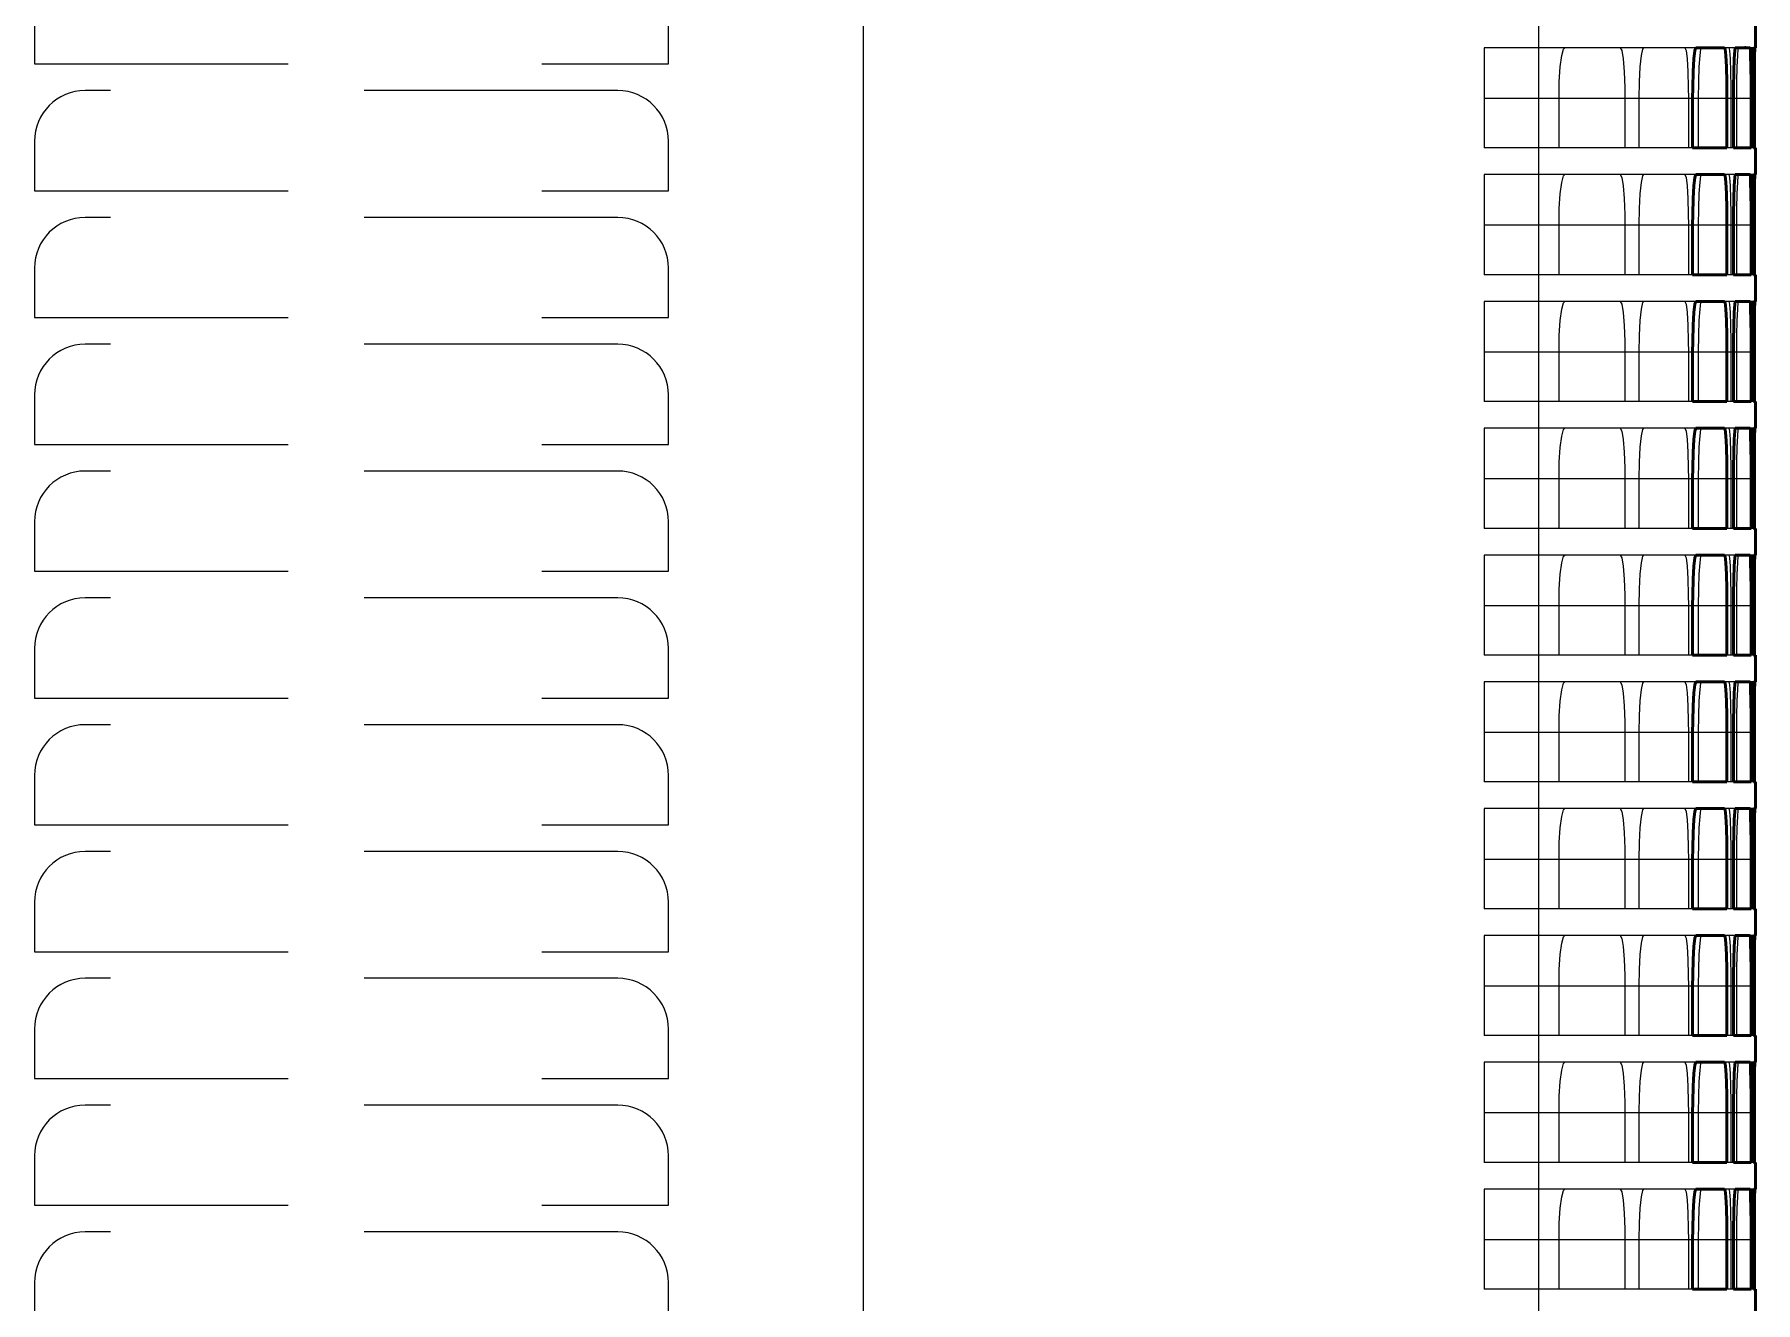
# Model space of a CAD drawing. Header units: inches. Extents: x 0 to 35.8, y 0 to 41.5.
# Drawn here: x 28.98 to 35.77, y 15.8 to 20.8 of the extents above; entities that cross this region are included whole.
import ezdxf

# ---------------------------------------------------------------- set-up
doc = ezdxf.new("R2010")
doc.units = ezdxf.units.IN
doc.header["$MEASUREMENT"] = 0
doc.linetypes.add('Dashed', pattern=[2, 1, -1])
for name, color, linetype, lineweight in [('2d ConnectionPoints', 7, 'Continuous', 50), ('AM_0', 7, 'Continuous', 50), ('AM_4', 3, 'Continuous', 25), ('AM_9', 6, 'Dashed', 25)]:
    doc.layers.add(name, color=color, linetype=linetype, lineweight=lineweight)

msp = doc.modelspace()

# ---------------------------------------------------------------- linework, layer by layer
at = {"layer": '2d ConnectionPoints'}
msp.add_point((35.73, 20.75), dxfattribs=at)
at = {"layer": 'AM_0'}
for p, q in [((35.77, 20.855), (35.77, 20.75)), ((35.6481, 20.75), (35.5345, 20.75)), ((35.7485, 20.75), (35.6901, 20.75)), ((35.77, 20.75), (35.7636, 20.75)), ((35.5217, 20.55), (35.5217, 20.355)), ((35.657, 20.355), (35.657, 20.55)), ((35.6826, 20.55), (35.6826, 20.355)), ((35.7522, 20.355), (35.7522, 20.55)), ((35.7613, 20.55), (35.7613, 20.355)), ((35.7652, 20.355), (35.7652, 20.55)), ((35.5217, 20.355), (35.657, 20.355)), ((35.6826, 20.355), (35.7522, 20.355)), ((35.7613, 20.355), (35.77, 20.355)), ((35.77, 20.355), (35.77, 20.25)), ((35.6481, 20.25), (35.5345, 20.25)), ((35.7485, 20.25), (35.6901, 20.25)), ((35.77, 20.25), (35.7636, 20.25)), ((35.5217, 20.05), (35.5217, 19.855)), ((35.657, 19.855), (35.657, 20.05)), ((35.6826, 20.05), (35.6826, 19.855)), ((35.7522, 19.855), (35.7522, 20.05)), ((35.7613, 20.05), (35.7613, 19.855)), ((35.7652, 19.855), (35.7652, 20.05)), ((35.5217, 19.855), (35.657, 19.855)), ((35.6826, 19.855), (35.7522, 19.855)), ((35.7613, 19.855), (35.77, 19.855)), ((35.77, 19.855), (35.77, 19.75)), ((35.6481, 19.75), (35.5345, 19.75)), ((35.7485, 19.75), (35.6901, 19.75)), ((35.77, 19.75), (35.7636, 19.75)), ((35.5217, 19.55), (35.5217, 19.355)), ((35.657, 19.355), (35.657, 19.55)), ((35.6826, 19.55), (35.6826, 19.355)), ((35.7522, 19.355), (35.7522, 19.55)), ((35.7613, 19.55), (35.7613, 19.355)), ((35.7652, 19.355), (35.7652, 19.55)), ((35.5217, 19.355), (35.657, 19.355)), ((35.6826, 19.355), (35.7522, 19.355)), ((35.7613, 19.355), (35.77, 19.355)), ((35.77, 19.355), (35.77, 19.25)), ((35.6481, 19.25), (35.5345, 19.25)), ((35.7485, 19.25), (35.6901, 19.25)), ((35.77, 19.25), (35.7636, 19.25)), ((35.5217, 19.05), (35.5217, 18.855)), ((35.657, 18.855), (35.657, 19.05)), ((35.6826, 19.05), (35.6826, 18.855)), ((35.7522, 18.855), (35.7522, 19.05)), ((35.7613, 19.05), (35.7613, 18.855)), ((35.7652, 18.855), (35.7652, 19.05)), ((35.5217, 18.855), (35.657, 18.855)), ((35.6826, 18.855), (35.7522, 18.855)), ((35.7613, 18.855), (35.77, 18.855)), ((35.77, 18.855), (35.77, 18.75)), ((35.6481, 18.75), (35.5345, 18.75)), ((35.7485, 18.75), (35.6901, 18.75)), ((35.77, 18.75), (35.7636, 18.75)), ((35.5217, 18.55), (35.5217, 18.355)), ((35.657, 18.355), (35.657, 18.55)), ((35.6826, 18.55), (35.6826, 18.355)), ((35.7522, 18.355), (35.7522, 18.55)), ((35.7613, 18.55), (35.7613, 18.355)), ((35.7652, 18.355), (35.7652, 18.55)), ((35.5217, 18.355), (35.657, 18.355)), ((35.6826, 18.355), (35.7522, 18.355)), ((35.7613, 18.355), (35.77, 18.355)), ((35.77, 18.355), (35.77, 18.25)), ((35.6481, 18.25), (35.5345, 18.25)), ((35.7485, 18.25), (35.6901, 18.25)), ((35.77, 18.25), (35.7636, 18.25)), ((35.5217, 18.05), (35.5217, 17.855)), ((35.657, 17.855), (35.657, 18.05)), ((35.6826, 18.05), (35.6826, 17.855)), ((35.7522, 17.855), (35.7522, 18.05)), ((35.7613, 18.05), (35.7613, 17.855)), ((35.7652, 17.855), (35.7652, 18.05)), ((35.5217, 17.855), (35.657, 17.855)), ((35.6826, 17.855), (35.7522, 17.855)), ((35.7613, 17.855), (35.77, 17.855)), ((35.77, 17.855), (35.77, 17.75)), ((35.6481, 17.75), (35.5345, 17.75)), ((35.7485, 17.75), (35.6901, 17.75)), ((35.77, 17.75), (35.7636, 17.75)), ((35.5217, 17.55), (35.5217, 17.355)), ((35.657, 17.355), (35.657, 17.55)), ((35.6826, 17.55), (35.6826, 17.355)), ((35.7522, 17.355), (35.7522, 17.55)), ((35.7613, 17.55), (35.7613, 17.355)), ((35.7652, 17.355), (35.7652, 17.55)), ((35.5217, 17.355), (35.657, 17.355)), ((35.6826, 17.355), (35.7522, 17.355)), ((35.7613, 17.355), (35.77, 17.355)), ((35.77, 17.355), (35.77, 17.25)), ((35.6481, 17.25), (35.5345, 17.25)), ((35.7485, 17.25), (35.6901, 17.25)), ((35.77, 17.25), (35.7636, 17.25)), ((35.5217, 17.05), (35.5217, 16.855)), ((35.657, 16.855), (35.657, 17.05)), ((35.6826, 17.05), (35.6826, 16.855)), ((35.7522, 16.855), (35.7522, 17.05)), ((35.7613, 17.05), (35.7613, 16.855)), ((35.7652, 16.855), (35.7652, 17.05)), ((35.5217, 16.855), (35.657, 16.855)), ((35.6826, 16.855), (35.7522, 16.855)), ((35.7613, 16.855), (35.77, 16.855)), ((35.77, 16.855), (35.77, 16.75)), ((35.6481, 16.75), (35.5345, 16.75)), ((35.7485, 16.75), (35.6901, 16.75)), ((35.77, 16.75), (35.7636, 16.75)), ((35.5217, 16.55), (35.5217, 16.355)), ((35.657, 16.355), (35.657, 16.55)), ((35.6826, 16.55), (35.6826, 16.355)), ((35.7522, 16.355), (35.7522, 16.55)), ((35.7613, 16.55), (35.7613, 16.355)), ((35.7652, 16.355), (35.7652, 16.55)), ((35.5217, 16.355), (35.657, 16.355)), ((35.6826, 16.355), (35.7522, 16.355)), ((35.7613, 16.355), (35.77, 16.355)), ((35.77, 16.355), (35.77, 16.25)), ((35.6481, 16.25), (35.5345, 16.25)), ((35.7485, 16.25), (35.6901, 16.25)), ((35.77, 16.25), (35.7636, 16.25)), ((35.5217, 16.05), (35.5217, 15.855)), ((35.657, 15.855), (35.657, 16.05)), ((35.6826, 16.05), (35.6826, 15.855)), ((35.7522, 15.855), (35.7522, 16.05)), ((35.7613, 16.05), (35.7613, 15.855)), ((35.7652, 15.855), (35.7652, 16.05)), ((35.5217, 15.855), (35.657, 15.855)), ((35.6826, 15.855), (35.7522, 15.855)), ((35.7613, 15.855), (35.77, 15.855)), ((35.77, 15.855), (35.77, 15.75))]:
    msp.add_line(p, q, dxfattribs=at)
for points in [[(35.5345, 20.75), (35.5303, 20.7387), (35.5265, 20.706), (35.5236, 20.6557), (35.522, 20.5935), (35.5217, 20.55)], [(35.657, 20.55), (35.6565, 20.6162), (35.6551, 20.6748), (35.6529, 20.7195), (35.6501, 20.7451), (35.6481, 20.75)], [(35.6901, 20.75), (35.6877, 20.7387), (35.6855, 20.7061), (35.6838, 20.6559), (35.6828, 20.5938), (35.6826, 20.55)], [(35.7522, 20.55), (35.752, 20.6162), (35.7514, 20.6749), (35.7505, 20.7196), (35.7494, 20.7451), (35.7485, 20.75)], [(35.7636, 20.75), (35.7629, 20.7387), (35.7622, 20.7062), (35.7617, 20.656), (35.7614, 20.5939), (35.7613, 20.55)], [(35.7652, 20.55), (35.7653, 20.6162), (35.7656, 20.6749), (35.766, 20.7196), (35.7665, 20.7451), (35.7669, 20.75)], [(35.5345, 20.25), (35.5303, 20.2387), (35.5265, 20.206), (35.5236, 20.1557), (35.522, 20.0935), (35.5217, 20.05)], [(35.657, 20.05), (35.6565, 20.1162), (35.6551, 20.1748), (35.6529, 20.2195), (35.6501, 20.2451), (35.6481, 20.25)], [(35.6901, 20.25), (35.6877, 20.2387), (35.6855, 20.2061), (35.6838, 20.1559), (35.6828, 20.0938), (35.6826, 20.05)], [(35.7522, 20.05), (35.752, 20.1162), (35.7514, 20.1749), (35.7505, 20.2196), (35.7494, 20.2451), (35.7485, 20.25)], [(35.7636, 20.25), (35.7629, 20.2387), (35.7622, 20.2062), (35.7617, 20.156), (35.7614, 20.0939), (35.7613, 20.05)], [(35.7652, 20.05), (35.7653, 20.1162), (35.7656, 20.1749), (35.766, 20.2196), (35.7665, 20.2451), (35.7669, 20.25)], [(35.5345, 19.75), (35.5303, 19.7387), (35.5265, 19.706), (35.5236, 19.6557), (35.522, 19.5935), (35.5217, 19.55)], [(35.657, 19.55), (35.6565, 19.6162), (35.6551, 19.6748), (35.6529, 19.7195), (35.6501, 19.7451), (35.6481, 19.75)], [(35.6901, 19.75), (35.6877, 19.7387), (35.6855, 19.7061), (35.6838, 19.6559), (35.6828, 19.5938), (35.6826, 19.55)], [(35.7522, 19.55), (35.752, 19.6162), (35.7514, 19.6749), (35.7505, 19.7196), (35.7494, 19.7451), (35.7485, 19.75)], [(35.7636, 19.75), (35.7629, 19.7387), (35.7622, 19.7062), (35.7617, 19.656), (35.7614, 19.5939), (35.7613, 19.55)], [(35.7652, 19.55), (35.7653, 19.6162), (35.7656, 19.6749), (35.766, 19.7196), (35.7665, 19.7451), (35.7669, 19.75)], [(35.5345, 19.25), (35.5303, 19.2387), (35.5265, 19.206), (35.5236, 19.1557), (35.522, 19.0935), (35.5217, 19.05)], [(35.657, 19.05), (35.6565, 19.1162), (35.6551, 19.1748), (35.6529, 19.2195), (35.6501, 19.2451), (35.6481, 19.25)], [(35.6901, 19.25), (35.6877, 19.2387), (35.6855, 19.2061), (35.6838, 19.1559), (35.6828, 19.0938), (35.6826, 19.05)], [(35.7522, 19.05), (35.752, 19.1162), (35.7514, 19.1749), (35.7505, 19.2196), (35.7494, 19.2451), (35.7485, 19.25)], [(35.7636, 19.25), (35.7629, 19.2387), (35.7622, 19.2062), (35.7617, 19.156), (35.7614, 19.0939), (35.7613, 19.05)], [(35.7652, 19.05), (35.7653, 19.1162), (35.7656, 19.1749), (35.766, 19.2196), (35.7665, 19.2451), (35.7669, 19.25)], [(35.5345, 18.75), (35.5303, 18.7387), (35.5265, 18.706), (35.5236, 18.6557), (35.522, 18.5935), (35.5217, 18.55)], [(35.657, 18.55), (35.6565, 18.6162), (35.6551, 18.6748), (35.6529, 18.7195), (35.6501, 18.7451), (35.6481, 18.75)], [(35.6901, 18.75), (35.6877, 18.7387), (35.6855, 18.7061), (35.6838, 18.6559), (35.6828, 18.5938), (35.6826, 18.55)], [(35.7522, 18.55), (35.752, 18.6162), (35.7514, 18.6749), (35.7505, 18.7196), (35.7494, 18.7451), (35.7485, 18.75)], [(35.7636, 18.75), (35.7629, 18.7387), (35.7622, 18.7062), (35.7617, 18.656), (35.7614, 18.5939), (35.7613, 18.55)], [(35.7652, 18.55), (35.7653, 18.6162), (35.7656, 18.6749), (35.766, 18.7196), (35.7665, 18.7451), (35.7669, 18.75)], [(35.5345, 18.25), (35.5303, 18.2387), (35.5265, 18.206), (35.5236, 18.1557), (35.522, 18.0935), (35.5217, 18.05)], [(35.657, 18.05), (35.6565, 18.1162), (35.6551, 18.1748), (35.6529, 18.2195), (35.6501, 18.2451), (35.6481, 18.25)], [(35.6901, 18.25), (35.6877, 18.2387), (35.6855, 18.2061), (35.6838, 18.1559), (35.6828, 18.0938), (35.6826, 18.05)], [(35.7522, 18.05), (35.752, 18.1162), (35.7514, 18.1749), (35.7505, 18.2196), (35.7494, 18.2451), (35.7485, 18.25)], [(35.7636, 18.25), (35.7629, 18.2387), (35.7622, 18.2062), (35.7617, 18.156), (35.7614, 18.0939), (35.7613, 18.05)], [(35.7652, 18.05), (35.7653, 18.1162), (35.7656, 18.1749), (35.766, 18.2196), (35.7665, 18.2451), (35.7669, 18.25)], [(35.5345, 17.75), (35.5303, 17.7387), (35.5265, 17.706), (35.5236, 17.6557), (35.522, 17.5935), (35.5217, 17.55)], [(35.657, 17.55), (35.6565, 17.6162), (35.6551, 17.6748), (35.6529, 17.7195), (35.6501, 17.7451), (35.6481, 17.75)], [(35.6901, 17.75), (35.6877, 17.7387), (35.6855, 17.7061), (35.6838, 17.6559), (35.6828, 17.5938), (35.6826, 17.55)], [(35.7522, 17.55), (35.752, 17.6162), (35.7514, 17.6749), (35.7505, 17.7196), (35.7494, 17.7451), (35.7485, 17.75)], [(35.7636, 17.75), (35.7629, 17.7387), (35.7622, 17.7062), (35.7617, 17.656), (35.7614, 17.5939), (35.7613, 17.55)], [(35.7652, 17.55), (35.7653, 17.6162), (35.7656, 17.6749), (35.766, 17.7196), (35.7665, 17.7451), (35.7669, 17.75)], [(35.5345, 17.25), (35.5303, 17.2387), (35.5265, 17.206), (35.5236, 17.1557), (35.522, 17.0935), (35.5217, 17.05)], [(35.657, 17.05), (35.6565, 17.1162), (35.6551, 17.1748), (35.6529, 17.2195), (35.6501, 17.2451), (35.6481, 17.25)], [(35.6901, 17.25), (35.6877, 17.2387), (35.6855, 17.2061), (35.6838, 17.1559), (35.6828, 17.0938), (35.6826, 17.05)], [(35.7522, 17.05), (35.752, 17.1162), (35.7514, 17.1749), (35.7505, 17.2196), (35.7494, 17.2451), (35.7485, 17.25)], [(35.7636, 17.25), (35.7629, 17.2387), (35.7622, 17.2062), (35.7617, 17.156), (35.7614, 17.0939), (35.7613, 17.05)], [(35.7652, 17.05), (35.7653, 17.1162), (35.7656, 17.1749), (35.766, 17.2196), (35.7665, 17.2451), (35.7669, 17.25)], [(35.5345, 16.75), (35.5303, 16.7387), (35.5265, 16.706), (35.5236, 16.6557), (35.522, 16.5935), (35.5217, 16.55)], [(35.657, 16.55), (35.6565, 16.6162), (35.6551, 16.6748), (35.6529, 16.7195), (35.6501, 16.7451), (35.6481, 16.75)], [(35.6901, 16.75), (35.6877, 16.7387), (35.6855, 16.7061), (35.6838, 16.6559), (35.6828, 16.5938), (35.6826, 16.55)], [(35.7522, 16.55), (35.752, 16.6162), (35.7514, 16.6749), (35.7505, 16.7196), (35.7494, 16.7451), (35.7485, 16.75)], [(35.7636, 16.75), (35.7629, 16.7387), (35.7622, 16.7062), (35.7617, 16.656), (35.7614, 16.5939), (35.7613, 16.55)], [(35.7652, 16.55), (35.7653, 16.6162), (35.7656, 16.6749), (35.766, 16.7196), (35.7665, 16.7451), (35.7669, 16.75)], [(35.5345, 16.25), (35.5303, 16.2387), (35.5265, 16.206), (35.5236, 16.1557), (35.522, 16.0935), (35.5217, 16.05)], [(35.657, 16.05), (35.6565, 16.1162), (35.6551, 16.1748), (35.6529, 16.2195), (35.6501, 16.2451), (35.6481, 16.25)], [(35.6901, 16.25), (35.6877, 16.2387), (35.6855, 16.2061), (35.6838, 16.1559), (35.6828, 16.0938), (35.6826, 16.05)], [(35.7522, 16.05), (35.752, 16.1162), (35.7514, 16.1749), (35.7505, 16.2196), (35.7494, 16.2451), (35.7485, 16.25)], [(35.7636, 16.25), (35.7629, 16.2387), (35.7622, 16.2062), (35.7617, 16.156), (35.7614, 16.0939), (35.7613, 16.05)], [(35.7652, 16.05), (35.7653, 16.1162), (35.7656, 16.1749), (35.766, 16.2196), (35.7665, 16.2451), (35.7669, 16.25)]]:
    msp.add_lwpolyline(points, dxfattribs=at)
at = {"layer": 'AM_4'}
for p, q in [((32.2511, 41.5), (32.2511, 14.625)), ((34.9142, 41.5), (34.9142, 14.625)), ((35.657, 20.55), (35.5217, 20.55)), ((35.7522, 20.55), (35.6826, 20.55)), ((35.7652, 20.55), (35.7613, 20.55)), ((35.657, 20.05), (35.5217, 20.05)), ((35.7522, 20.05), (35.6826, 20.05)), ((35.7652, 20.05), (35.7613, 20.05)), ((35.657, 19.55), (35.5217, 19.55)), ((35.7522, 19.55), (35.6826, 19.55)), ((35.7652, 19.55), (35.7613, 19.55)), ((35.657, 19.05), (35.5217, 19.05)), ((35.7522, 19.05), (35.6826, 19.05)), ((35.7652, 19.05), (35.7613, 19.05)), ((35.657, 18.55), (35.5217, 18.55)), ((35.7522, 18.55), (35.6826, 18.55)), ((35.7652, 18.55), (35.7613, 18.55)), ((35.657, 18.05), (35.5217, 18.05)), ((35.7522, 18.05), (35.6826, 18.05)), ((35.7652, 18.05), (35.7613, 18.05)), ((35.657, 17.55), (35.5217, 17.55)), ((35.7522, 17.55), (35.6826, 17.55)), ((35.7652, 17.55), (35.7613, 17.55)), ((35.657, 17.05), (35.5217, 17.05)), ((35.7522, 17.05), (35.6826, 17.05)), ((35.7652, 17.05), (35.7613, 17.05)), ((35.657, 16.55), (35.5217, 16.55)), ((35.7522, 16.55), (35.6826, 16.55)), ((35.7652, 16.55), (35.7613, 16.55)), ((35.657, 16.05), (35.5217, 16.05)), ((35.7522, 16.05), (35.6826, 16.05)), ((35.7652, 16.05), (35.7613, 16.05))]:
    msp.add_line(p, q, dxfattribs=at)
at = {"layer": 'AM_9'}
for p, q in [((32.2511, 41.5), (32.2511, 1.625)), ((28.984, 20.881), (28.984, 20.686)), ((31.484, 20.686), (31.484, 20.881)), ((34.7, 20.75), (34.7, 20.355)), ((35.5345, 20.75), (34.7, 20.75)), ((35.6901, 20.75), (35.6481, 20.75)), ((35.7636, 20.75), (35.7485, 20.75)), ((28.984, 20.686), (31.484, 20.686)), ((31.284, 20.581), (29.184, 20.581)), ((35.5217, 20.55), (34.7, 20.55)), ((34.995, 20.355), (34.995, 20.55)), ((35.2549, 20.55), (35.2549, 20.355)), ((35.3116, 20.355), (35.3116, 20.55)), ((35.5051, 20.55), (35.5051, 20.355)), ((35.5452, 20.355), (35.5452, 20.55)), ((35.6826, 20.55), (35.657, 20.55)), ((35.6727, 20.55), (35.6727, 20.355)), ((35.6963, 20.355), (35.6963, 20.55)), ((35.7613, 20.55), (35.7522, 20.55)), ((35.758, 20.55), (35.758, 20.355)), ((28.984, 20.381), (28.984, 20.186)), ((31.484, 20.186), (31.484, 20.381)), ((35.5217, 20.355), (34.7, 20.355)), ((35.6826, 20.355), (35.657, 20.355)), ((35.7613, 20.355), (35.7522, 20.355)), ((34.7, 20.25), (34.7, 19.855)), ((35.5345, 20.25), (34.7, 20.25)), ((35.6901, 20.25), (35.6481, 20.25)), ((35.7636, 20.25), (35.7485, 20.25)), ((28.984, 20.186), (31.484, 20.186)), ((31.284, 20.081), (29.184, 20.081)), ((35.5217, 20.05), (34.7, 20.05)), ((34.995, 19.855), (34.995, 20.05)), ((35.2549, 20.05), (35.2549, 19.855)), ((35.3116, 19.855), (35.3116, 20.05)), ((35.5051, 20.05), (35.5051, 19.855)), ((35.5452, 19.855), (35.5452, 20.05)), ((35.6826, 20.05), (35.657, 20.05)), ((35.6727, 20.05), (35.6727, 19.855)), ((35.6963, 19.855), (35.6963, 20.05)), ((35.7613, 20.05), (35.7522, 20.05)), ((35.758, 20.05), (35.758, 19.855)), ((28.984, 19.881), (28.984, 19.686)), ((31.484, 19.686), (31.484, 19.881)), ((35.5217, 19.855), (34.7, 19.855)), ((35.6826, 19.855), (35.657, 19.855)), ((35.7613, 19.855), (35.7522, 19.855)), ((34.7, 19.75), (34.7, 19.355)), ((35.5345, 19.75), (34.7, 19.75)), ((35.6901, 19.75), (35.6481, 19.75)), ((35.7636, 19.75), (35.7485, 19.75)), ((28.984, 19.686), (31.484, 19.686)), ((31.284, 19.581), (29.184, 19.581)), ((35.5217, 19.55), (34.7, 19.55)), ((34.995, 19.355), (34.995, 19.55)), ((35.2549, 19.55), (35.2549, 19.355)), ((35.3116, 19.355), (35.3116, 19.55)), ((35.5051, 19.55), (35.5051, 19.355)), ((35.5452, 19.355), (35.5452, 19.55)), ((35.6826, 19.55), (35.657, 19.55)), ((35.6727, 19.55), (35.6727, 19.355)), ((35.6963, 19.355), (35.6963, 19.55)), ((35.7613, 19.55), (35.7522, 19.55)), ((35.758, 19.55), (35.758, 19.355)), ((28.984, 19.381), (28.984, 19.186)), ((31.484, 19.186), (31.484, 19.381)), ((35.5217, 19.355), (34.7, 19.355)), ((35.6826, 19.355), (35.657, 19.355)), ((35.7613, 19.355), (35.7522, 19.355)), ((34.7, 19.25), (34.7, 18.855)), ((35.5345, 19.25), (34.7, 19.25)), ((35.6901, 19.25), (35.6481, 19.25)), ((35.7636, 19.25), (35.7485, 19.25)), ((28.984, 19.186), (31.484, 19.186)), ((31.284, 19.081), (29.184, 19.081)), ((35.5217, 19.05), (34.7, 19.05)), ((34.995, 18.855), (34.995, 19.05)), ((35.2549, 19.05), (35.2549, 18.855)), ((35.3116, 18.855), (35.3116, 19.05)), ((35.5051, 19.05), (35.5051, 18.855)), ((35.5452, 18.855), (35.5452, 19.05)), ((35.6826, 19.05), (35.657, 19.05)), ((35.6727, 19.05), (35.6727, 18.855)), ((35.6963, 18.855), (35.6963, 19.05)), ((35.7613, 19.05), (35.7522, 19.05)), ((35.758, 19.05), (35.758, 18.855)), ((28.984, 18.881), (28.984, 18.686)), ((31.484, 18.686), (31.484, 18.881)), ((35.5217, 18.855), (34.7, 18.855)), ((35.6826, 18.855), (35.657, 18.855)), ((35.7613, 18.855), (35.7522, 18.855)), ((34.7, 18.75), (34.7, 18.355)), ((35.5345, 18.75), (34.7, 18.75)), ((35.6901, 18.75), (35.6481, 18.75)), ((35.7636, 18.75), (35.7485, 18.75)), ((28.984, 18.686), (31.484, 18.686)), ((31.284, 18.581), (29.184, 18.581)), ((35.5217, 18.55), (34.7, 18.55)), ((34.995, 18.355), (34.995, 18.55)), ((35.2549, 18.55), (35.2549, 18.355)), ((35.3116, 18.355), (35.3116, 18.55)), ((35.5051, 18.55), (35.5051, 18.355)), ((35.5452, 18.355), (35.5452, 18.55)), ((35.6826, 18.55), (35.657, 18.55)), ((35.6727, 18.55), (35.6727, 18.355)), ((35.6963, 18.355), (35.6963, 18.55)), ((35.7613, 18.55), (35.7522, 18.55)), ((35.758, 18.55), (35.758, 18.355)), ((28.984, 18.381), (28.984, 18.186)), ((31.484, 18.186), (31.484, 18.381)), ((35.5217, 18.355), (34.7, 18.355)), ((35.6826, 18.355), (35.657, 18.355)), ((35.7613, 18.355), (35.7522, 18.355)), ((34.7, 18.25), (34.7, 17.855)), ((35.5345, 18.25), (34.7, 18.25)), ((35.6901, 18.25), (35.6481, 18.25)), ((35.7636, 18.25), (35.7485, 18.25)), ((28.984, 18.186), (31.484, 18.186)), ((31.284, 18.081), (29.184, 18.081)), ((35.5217, 18.05), (34.7, 18.05)), ((34.995, 17.855), (34.995, 18.05)), ((35.2549, 18.05), (35.2549, 17.855)), ((35.3116, 17.855), (35.3116, 18.05)), ((35.5051, 18.05), (35.5051, 17.855)), ((35.5452, 17.855), (35.5452, 18.05)), ((35.6826, 18.05), (35.657, 18.05)), ((35.6727, 18.05), (35.6727, 17.855)), ((35.6963, 17.855), (35.6963, 18.05)), ((35.7613, 18.05), (35.7522, 18.05)), ((35.758, 18.05), (35.758, 17.855)), ((28.984, 17.881), (28.984, 17.686)), ((31.484, 17.686), (31.484, 17.881)), ((35.5217, 17.855), (34.7, 17.855)), ((35.6826, 17.855), (35.657, 17.855)), ((35.7613, 17.855), (35.7522, 17.855)), ((34.7, 17.75), (34.7, 17.355)), ((35.5345, 17.75), (34.7, 17.75)), ((35.6901, 17.75), (35.6481, 17.75)), ((35.7636, 17.75), (35.7485, 17.75)), ((28.984, 17.686), (31.484, 17.686)), ((31.284, 17.581), (29.184, 17.581)), ((35.5217, 17.55), (34.7, 17.55)), ((34.995, 17.355), (34.995, 17.55)), ((35.2549, 17.55), (35.2549, 17.355)), ((35.3116, 17.355), (35.3116, 17.55)), ((35.5051, 17.55), (35.5051, 17.355)), ((35.5452, 17.355), (35.5452, 17.55)), ((35.6826, 17.55), (35.657, 17.55)), ((35.6727, 17.55), (35.6727, 17.355)), ((35.6963, 17.355), (35.6963, 17.55)), ((35.7613, 17.55), (35.7522, 17.55)), ((35.758, 17.55), (35.758, 17.355)), ((28.984, 17.381), (28.984, 17.186)), ((31.484, 17.186), (31.484, 17.381)), ((35.5217, 17.355), (34.7, 17.355)), ((35.6826, 17.355), (35.657, 17.355)), ((35.7613, 17.355), (35.7522, 17.355)), ((34.7, 17.25), (34.7, 16.855)), ((35.5345, 17.25), (34.7, 17.25)), ((35.6901, 17.25), (35.6481, 17.25)), ((35.7636, 17.25), (35.7485, 17.25)), ((28.984, 17.186), (31.484, 17.186)), ((31.284, 17.081), (29.184, 17.081)), ((35.5217, 17.05), (34.7, 17.05)), ((34.995, 16.855), (34.995, 17.05)), ((35.2549, 17.05), (35.2549, 16.855)), ((35.3116, 16.855), (35.3116, 17.05)), ((35.5051, 17.05), (35.5051, 16.855)), ((35.5452, 16.855), (35.5452, 17.05)), ((35.6826, 17.05), (35.657, 17.05)), ((35.6727, 17.05), (35.6727, 16.855)), ((35.6963, 16.855), (35.6963, 17.05)), ((35.7613, 17.05), (35.7522, 17.05)), ((35.758, 17.05), (35.758, 16.855)), ((28.984, 16.881), (28.984, 16.686)), ((31.484, 16.686), (31.484, 16.881)), ((35.5217, 16.855), (34.7, 16.855)), ((35.6826, 16.855), (35.657, 16.855)), ((35.7613, 16.855), (35.7522, 16.855)), ((34.7, 16.75), (34.7, 16.355)), ((35.5345, 16.75), (34.7, 16.75)), ((35.6901, 16.75), (35.6481, 16.75)), ((35.7636, 16.75), (35.7485, 16.75)), ((28.984, 16.686), (31.484, 16.686)), ((31.284, 16.581), (29.184, 16.581)), ((35.5217, 16.55), (34.7, 16.55)), ((34.995, 16.355), (34.995, 16.55)), ((35.2549, 16.55), (35.2549, 16.355)), ((35.3116, 16.355), (35.3116, 16.55)), ((35.5051, 16.55), (35.5051, 16.355)), ((35.5452, 16.355), (35.5452, 16.55)), ((35.6826, 16.55), (35.657, 16.55)), ((35.6727, 16.55), (35.6727, 16.355)), ((35.6963, 16.355), (35.6963, 16.55)), ((35.7613, 16.55), (35.7522, 16.55)), ((35.758, 16.55), (35.758, 16.355)), ((28.984, 16.381), (28.984, 16.186)), ((31.484, 16.186), (31.484, 16.381)), ((35.5217, 16.355), (34.7, 16.355)), ((35.6826, 16.355), (35.657, 16.355)), ((35.7613, 16.355), (35.7522, 16.355)), ((34.7, 16.25), (34.7, 15.855)), ((35.5345, 16.25), (34.7, 16.25)), ((35.6901, 16.25), (35.6481, 16.25)), ((35.7636, 16.25), (35.7485, 16.25)), ((28.984, 16.186), (31.484, 16.186)), ((31.284, 16.081), (29.184, 16.081)), ((35.5217, 16.05), (34.7, 16.05)), ((34.995, 15.855), (34.995, 16.05)), ((35.2549, 16.05), (35.2549, 15.855)), ((35.3116, 15.855), (35.3116, 16.05)), ((35.5051, 16.05), (35.5051, 15.855)), ((35.5452, 15.855), (35.5452, 16.05)), ((35.6826, 16.05), (35.657, 16.05)), ((35.6727, 16.05), (35.6727, 15.855)), ((35.6963, 15.855), (35.6963, 16.05)), ((35.7613, 16.05), (35.7522, 16.05)), ((35.758, 16.05), (35.758, 15.855)), ((28.984, 15.881), (28.984, 15.686)), ((31.484, 15.686), (31.484, 15.881)), ((35.5217, 15.855), (34.7, 15.855)), ((35.6826, 15.855), (35.657, 15.855)), ((35.7613, 15.855), (35.7522, 15.855))]:
    msp.add_line(p, q, dxfattribs=at)
for points in [[(34.995, 20.55), (34.9962, 20.6159), (34.9999, 20.6743), (35.0056, 20.719), (35.0126, 20.7448), (35.0177, 20.75)], [(35.2361, 20.75), (35.2424, 20.7386), (35.2479, 20.7058), (35.2521, 20.6553), (35.2545, 20.5931), (35.2549, 20.55)], [(35.3116, 20.55), (35.3125, 20.616), (35.3154, 20.6746), (35.3197, 20.7192), (35.3251, 20.745), (35.329, 20.75)], [(35.4915, 20.75), (35.4961, 20.7387), (35.5, 20.706), (35.503, 20.6557), (35.5047, 20.5935), (35.5051, 20.55)], [(35.5452, 20.55), (35.5459, 20.6161), (35.5479, 20.6748), (35.5509, 20.7194), (35.5547, 20.745), (35.5573, 20.75)], [(35.6644, 20.75), (35.6672, 20.7387), (35.6696, 20.7061), (35.6714, 20.6559), (35.6725, 20.5937), (35.6727, 20.55)], [(35.6963, 20.55), (35.6967, 20.6162), (35.6978, 20.6749), (35.6996, 20.7195), (35.7017, 20.7451), (35.7032, 20.75)], [(35.755, 20.75), (35.756, 20.7387), (35.7569, 20.7062), (35.7576, 20.656), (35.758, 20.5939), (35.758, 20.55)], [(34.995, 20.05), (34.9962, 20.1159), (34.9999, 20.1743), (35.0056, 20.219), (35.0126, 20.2448), (35.0177, 20.25)], [(35.2361, 20.25), (35.2424, 20.2386), (35.2479, 20.2058), (35.2521, 20.1553), (35.2545, 20.0931), (35.2549, 20.05)], [(35.3116, 20.05), (35.3125, 20.116), (35.3154, 20.1746), (35.3197, 20.2192), (35.3251, 20.245), (35.329, 20.25)], [(35.4915, 20.25), (35.4961, 20.2387), (35.5, 20.206), (35.503, 20.1557), (35.5047, 20.0935), (35.5051, 20.05)], [(35.5452, 20.05), (35.5459, 20.1161), (35.5479, 20.1748), (35.5509, 20.2194), (35.5547, 20.245), (35.5573, 20.25)], [(35.6644, 20.25), (35.6672, 20.2387), (35.6696, 20.2061), (35.6714, 20.1559), (35.6725, 20.0937), (35.6727, 20.05)], [(35.6963, 20.05), (35.6967, 20.1162), (35.6978, 20.1749), (35.6996, 20.2195), (35.7017, 20.2451), (35.7032, 20.25)], [(35.755, 20.25), (35.756, 20.2387), (35.7569, 20.2062), (35.7576, 20.156), (35.758, 20.0939), (35.758, 20.05)], [(34.995, 19.55), (34.9962, 19.6159), (34.9999, 19.6743), (35.0056, 19.719), (35.0126, 19.7448), (35.0177, 19.75)], [(35.2361, 19.75), (35.2424, 19.7386), (35.2479, 19.7058), (35.2521, 19.6553), (35.2545, 19.5931), (35.2549, 19.55)], [(35.3116, 19.55), (35.3125, 19.616), (35.3154, 19.6746), (35.3197, 19.7192), (35.3251, 19.745), (35.329, 19.75)], [(35.4915, 19.75), (35.4961, 19.7387), (35.5, 19.706), (35.503, 19.6557), (35.5047, 19.5935), (35.5051, 19.55)], [(35.5452, 19.55), (35.5459, 19.6161), (35.5479, 19.6748), (35.5509, 19.7194), (35.5547, 19.745), (35.5573, 19.75)], [(35.6644, 19.75), (35.6672, 19.7387), (35.6696, 19.7061), (35.6714, 19.6559), (35.6725, 19.5937), (35.6727, 19.55)], [(35.6963, 19.55), (35.6967, 19.6162), (35.6978, 19.6749), (35.6996, 19.7195), (35.7017, 19.7451), (35.7032, 19.75)], [(35.755, 19.75), (35.756, 19.7387), (35.7569, 19.7062), (35.7576, 19.656), (35.758, 19.5939), (35.758, 19.55)], [(34.995, 19.05), (34.9962, 19.1159), (34.9999, 19.1743), (35.0056, 19.219), (35.0126, 19.2448), (35.0177, 19.25)], [(35.2361, 19.25), (35.2424, 19.2386), (35.2479, 19.2058), (35.2521, 19.1553), (35.2545, 19.0931), (35.2549, 19.05)], [(35.3116, 19.05), (35.3125, 19.116), (35.3154, 19.1746), (35.3197, 19.2192), (35.3251, 19.245), (35.329, 19.25)], [(35.4915, 19.25), (35.4961, 19.2387), (35.5, 19.206), (35.503, 19.1557), (35.5047, 19.0935), (35.5051, 19.05)], [(35.5452, 19.05), (35.5459, 19.1161), (35.5479, 19.1748), (35.5509, 19.2194), (35.5547, 19.245), (35.5573, 19.25)], [(35.6644, 19.25), (35.6672, 19.2387), (35.6696, 19.2061), (35.6714, 19.1559), (35.6725, 19.0937), (35.6727, 19.05)], [(35.6963, 19.05), (35.6967, 19.1162), (35.6978, 19.1749), (35.6996, 19.2195), (35.7017, 19.2451), (35.7032, 19.25)], [(35.755, 19.25), (35.756, 19.2387), (35.7569, 19.2062), (35.7576, 19.156), (35.758, 19.0939), (35.758, 19.05)], [(34.995, 18.55), (34.9962, 18.6159), (34.9999, 18.6743), (35.0056, 18.719), (35.0126, 18.7448), (35.0177, 18.75)], [(35.2361, 18.75), (35.2424, 18.7386), (35.2479, 18.7058), (35.2521, 18.6553), (35.2545, 18.5931), (35.2549, 18.55)], [(35.3116, 18.55), (35.3125, 18.616), (35.3154, 18.6746), (35.3197, 18.7192), (35.3251, 18.745), (35.329, 18.75)], [(35.4915, 18.75), (35.4961, 18.7387), (35.5, 18.706), (35.503, 18.6557), (35.5047, 18.5935), (35.5051, 18.55)], [(35.5452, 18.55), (35.5459, 18.6161), (35.5479, 18.6748), (35.5509, 18.7194), (35.5547, 18.745), (35.5573, 18.75)], [(35.6644, 18.75), (35.6672, 18.7387), (35.6696, 18.7061), (35.6714, 18.6559), (35.6725, 18.5937), (35.6727, 18.55)], [(35.6963, 18.55), (35.6967, 18.6162), (35.6978, 18.6749), (35.6996, 18.7195), (35.7017, 18.7451), (35.7032, 18.75)], [(35.755, 18.75), (35.756, 18.7387), (35.7569, 18.7062), (35.7576, 18.656), (35.758, 18.5939), (35.758, 18.55)], [(34.995, 18.05), (34.9962, 18.1159), (34.9999, 18.1743), (35.0056, 18.219), (35.0126, 18.2448), (35.0177, 18.25)], [(35.2361, 18.25), (35.2424, 18.2386), (35.2479, 18.2058), (35.2521, 18.1553), (35.2545, 18.0931), (35.2549, 18.05)], [(35.3116, 18.05), (35.3125, 18.116), (35.3154, 18.1746), (35.3197, 18.2192), (35.3251, 18.245), (35.329, 18.25)], [(35.4915, 18.25), (35.4961, 18.2387), (35.5, 18.206), (35.503, 18.1557), (35.5047, 18.0935), (35.5051, 18.05)], [(35.5452, 18.05), (35.5459, 18.1161), (35.5479, 18.1748), (35.5509, 18.2194), (35.5547, 18.245), (35.5573, 18.25)], [(35.6644, 18.25), (35.6672, 18.2387), (35.6696, 18.2061), (35.6714, 18.1559), (35.6725, 18.0937), (35.6727, 18.05)], [(35.6963, 18.05), (35.6967, 18.1162), (35.6978, 18.1749), (35.6996, 18.2195), (35.7017, 18.2451), (35.7032, 18.25)], [(35.755, 18.25), (35.756, 18.2387), (35.7569, 18.2062), (35.7576, 18.156), (35.758, 18.0939), (35.758, 18.05)], [(34.995, 17.55), (34.9962, 17.6159), (34.9999, 17.6743), (35.0056, 17.719), (35.0126, 17.7448), (35.0177, 17.75)], [(35.2361, 17.75), (35.2424, 17.7386), (35.2479, 17.7058), (35.2521, 17.6553), (35.2545, 17.5931), (35.2549, 17.55)], [(35.3116, 17.55), (35.3125, 17.616), (35.3154, 17.6746), (35.3197, 17.7192), (35.3251, 17.745), (35.329, 17.75)], [(35.4915, 17.75), (35.4961, 17.7387), (35.5, 17.706), (35.503, 17.6557), (35.5047, 17.5935), (35.5051, 17.55)], [(35.5452, 17.55), (35.5459, 17.6161), (35.5479, 17.6748), (35.5509, 17.7194), (35.5547, 17.745), (35.5573, 17.75)], [(35.6644, 17.75), (35.6672, 17.7387), (35.6696, 17.7061), (35.6714, 17.6559), (35.6725, 17.5937), (35.6727, 17.55)], [(35.6963, 17.55), (35.6967, 17.6162), (35.6978, 17.6749), (35.6996, 17.7195), (35.7017, 17.7451), (35.7032, 17.75)], [(35.755, 17.75), (35.756, 17.7387), (35.7569, 17.7062), (35.7576, 17.656), (35.758, 17.5939), (35.758, 17.55)], [(34.995, 17.05), (34.9962, 17.1159), (34.9999, 17.1743), (35.0056, 17.219), (35.0126, 17.2448), (35.0177, 17.25)], [(35.2361, 17.25), (35.2424, 17.2386), (35.2479, 17.2058), (35.2521, 17.1553), (35.2545, 17.0931), (35.2549, 17.05)], [(35.3116, 17.05), (35.3125, 17.116), (35.3154, 17.1746), (35.3197, 17.2192), (35.3251, 17.245), (35.329, 17.25)], [(35.4915, 17.25), (35.4961, 17.2387), (35.5, 17.206), (35.503, 17.1557), (35.5047, 17.0935), (35.5051, 17.05)], [(35.5452, 17.05), (35.5459, 17.1161), (35.5479, 17.1748), (35.5509, 17.2194), (35.5547, 17.245), (35.5573, 17.25)], [(35.6644, 17.25), (35.6672, 17.2387), (35.6696, 17.2061), (35.6714, 17.1559), (35.6725, 17.0937), (35.6727, 17.05)], [(35.6963, 17.05), (35.6967, 17.1162), (35.6978, 17.1749), (35.6996, 17.2195), (35.7017, 17.2451), (35.7032, 17.25)], [(35.755, 17.25), (35.756, 17.2387), (35.7569, 17.2062), (35.7576, 17.156), (35.758, 17.0939), (35.758, 17.05)], [(34.995, 16.55), (34.9962, 16.6159), (34.9999, 16.6743), (35.0056, 16.719), (35.0126, 16.7448), (35.0177, 16.75)], [(35.2361, 16.75), (35.2424, 16.7386), (35.2479, 16.7058), (35.2521, 16.6553), (35.2545, 16.5931), (35.2549, 16.55)], [(35.3116, 16.55), (35.3125, 16.616), (35.3154, 16.6746), (35.3197, 16.7192), (35.3251, 16.745), (35.329, 16.75)], [(35.4915, 16.75), (35.4961, 16.7387), (35.5, 16.706), (35.503, 16.6557), (35.5047, 16.5935), (35.5051, 16.55)], [(35.5452, 16.55), (35.5459, 16.6161), (35.5479, 16.6748), (35.5509, 16.7194), (35.5547, 16.745), (35.5573, 16.75)], [(35.6644, 16.75), (35.6672, 16.7387), (35.6696, 16.7061), (35.6714, 16.6559), (35.6725, 16.5937), (35.6727, 16.55)], [(35.6963, 16.55), (35.6967, 16.6162), (35.6978, 16.6749), (35.6996, 16.7195), (35.7017, 16.7451), (35.7032, 16.75)], [(35.755, 16.75), (35.756, 16.7387), (35.7569, 16.7062), (35.7576, 16.656), (35.758, 16.5939), (35.758, 16.55)], [(34.995, 16.05), (34.9962, 16.1159), (34.9999, 16.1743), (35.0056, 16.219), (35.0126, 16.2448), (35.0177, 16.25)], [(35.2361, 16.25), (35.2424, 16.2386), (35.2479, 16.2058), (35.2521, 16.1553), (35.2545, 16.0931), (35.2549, 16.05)], [(35.3116, 16.05), (35.3125, 16.116), (35.3154, 16.1746), (35.3197, 16.2192), (35.3251, 16.245), (35.329, 16.25)], [(35.4915, 16.25), (35.4961, 16.2387), (35.5, 16.206), (35.503, 16.1557), (35.5047, 16.0935), (35.5051, 16.05)], [(35.5452, 16.05), (35.5459, 16.1161), (35.5479, 16.1748), (35.5509, 16.2194), (35.5547, 16.245), (35.5573, 16.25)], [(35.6644, 16.25), (35.6672, 16.2387), (35.6696, 16.2061), (35.6714, 16.1559), (35.6725, 16.0937), (35.6727, 16.05)], [(35.6963, 16.05), (35.6967, 16.1162), (35.6978, 16.1749), (35.6996, 16.2195), (35.7017, 16.2451), (35.7032, 16.25)], [(35.755, 16.25), (35.756, 16.2387), (35.7569, 16.2062), (35.7576, 16.156), (35.758, 16.0939), (35.758, 16.05)]]:
    msp.add_lwpolyline(points, dxfattribs=at)
for centre, start, end in [((29.184, 20.381), 90, 180), ((31.284, 20.381), 360, 90), ((29.184, 19.881), 90, 180), ((31.284, 19.881), 0, 90), ((29.184, 19.381), 90, 180), ((31.284, 19.381), 360, 90), ((29.184, 18.881), 90, 180), ((31.284, 18.881), 0, 90), ((29.184, 18.381), 90, 180), ((31.284, 18.381), 360, 90), ((29.184, 17.881), 90, 180), ((31.284, 17.881), 0, 90), ((29.184, 17.381), 90, 180), ((31.284, 17.381), 0, 90), ((29.184, 16.881), 90, 180), ((31.284, 16.881), 360, 90), ((29.184, 16.381), 90, 180), ((31.284, 16.381), 0, 90), ((29.184, 15.881), 90, 180), ((31.284, 15.881), 360, 90)]:
    msp.add_arc(centre, 0.2, start, end, dxfattribs=at)

doc.saveas('drawing.dxf')
